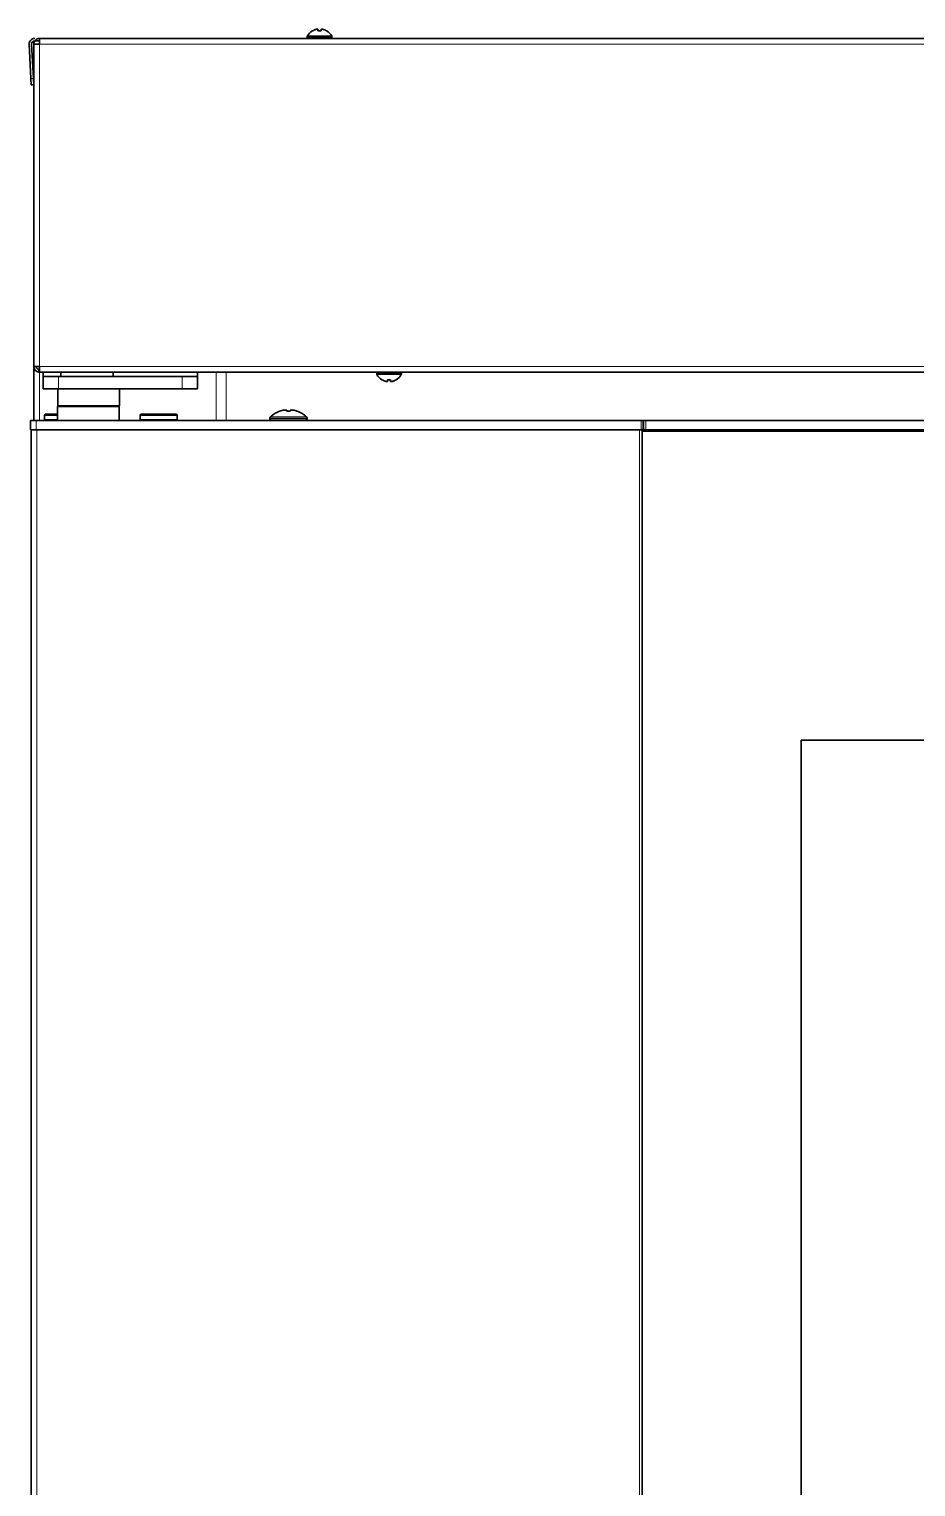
# Model space of a CAD drawing. Header units: millimetres. Extents: x -1803 to 2559, y -1143 to 2136.
# Drawn here: x 625.6 to 912.6, y 486 to 957.8 of the extents above; entities that cross this region are included whole.
import ezdxf

# ---------------------------------------------------------------- set-up
doc = ezdxf.new("R2010")
doc.units = ezdxf.units.MM

msp = doc.modelspace()

# ---------------------------------------------------------------- linework, layer by layer
at = {"linetype": 'Continuous', "lineweight": 35}
for p, q in [((628.85, 954), (627.35, 954)), ((628.85, 954.8), (628.87, 954.8)), ((1375.23, 954.8), (628.87, 954.8)), ((715.55, 955.2), (715.55, 955.4)), ((717.25, 957.28), (717.25, 957.25)), ((721.85, 957.25), (721.85, 957.28)), ((723.55, 955.4), (723.55, 955.2)), ((625.56, 952.91), (626.14, 941.8)), ((626.94, 941.84), (626.35, 952.95)), ((627.05, 953), (627.05, 848.6)), ((628.85, 953), (627.05, 953)), ((626.14, 941.8), (626.24, 939.8)), ((626.24, 939.8), (627.04, 939.84)), ((627.04, 939.84), (626.94, 941.84)), ((628.85, 848.6), (627.05, 848.6)), ((627.05, 848.59), (627.05, 831.17)), ((628.64, 846.82), (628.73, 847.61)), ((628.85, 848.6), (628.85, 846.82)), ((628.85, 846.82), (628.85, 846.8)), ((628.85, 846.8), (629.01, 846.8)), ((629.01, 846.8), (1375.1, 846.8)), ((630.05, 846.8), (630.05, 845.4)), ((630.05, 845.4), (630.05, 841.4)), ((635.05, 845.4), (630.05, 845.4)), ((675.05, 845.4), (635.05, 845.4)), ((635.8, 845.4), (635.8, 846.8)), ((652.8, 846.8), (652.8, 845.4)), ((680.05, 845.4), (675.05, 845.4)), ((680.05, 846.8), (680.05, 845.4)), ((680.05, 841.4), (680.05, 845.4)), ((738.05, 846.2), (738.05, 846.4)), ((746.05, 846.4), (746.05, 846.2)), ((630.05, 841.4), (635.05, 841.4)), ((634.8, 835.93), (634.8, 841.4)), ((675.05, 841.4), (635.05, 841.4)), ((654.8, 841.4), (654.8, 835.93)), ((655.06, 841.4), (655.05, 841.4)), ((675.05, 841.4), (680.05, 841.4)), ((739.75, 844.36), (739.75, 844.32)), ((744.35, 844.32), (744.35, 844.36)), ((634.7, 835.67), (644.7, 835.67)), ((634.7, 831.17), (634.7, 835.67)), ((654.8, 835.93), (634.8, 835.93)), ((644.7, 835.67), (654.7, 835.67)), ((654.7, 835.67), (654.7, 831.17)), ((626, 831.17), (627.8, 831.17)), ((626, 831.17), (626, 828.17)), ((627.8, 831.17), (823.67, 831.17)), ((630.5, 832.92), (630.75, 833.17)), ((634.7, 832.92), (630.5, 832.92)), ((630.5, 831.42), (630.5, 832.92)), ((634.7, 831.42), (630.5, 831.42)), ((630.75, 831.17), (630.5, 831.42)), ((630.75, 833.17), (634.7, 833.17)), ((661.5, 832.92), (661.75, 833.17)), ((667.5, 832.92), (661.5, 832.92)), ((661.5, 831.42), (661.5, 832.92)), ((673.5, 831.42), (661.5, 831.42)), ((661.75, 831.17), (661.5, 831.42)), ((661.75, 833.17), (667.5, 833.17)), ((667.5, 833.17), (673.25, 833.17)), ((673.5, 832.92), (667.5, 832.92)), ((673.25, 833.17), (673.5, 832.92)), ((673.5, 831.42), (673.25, 831.17)), ((673.5, 832.92), (673.5, 831.42)), ((703.5, 831.67), (703.5, 831.96)), ((706.75, 834.2), (706.75, 834.21)), ((709, 834.51), (709, 834.2)), ((710, 834.2), (710, 834.51)), ((712.25, 834.2), (712.25, 834.21)), ((715.5, 831.96), (715.5, 831.67)), ((823.67, 831.17), (824.24, 831.17)), ((824.24, 831.17), (824.57, 831.17)), ((824.57, 831.17), (825.13, 831.17)), ((825.13, 831.17), (1178.87, 831.17)), ((626, 828.17), (627.8, 828.17)), ((626.2, 68.17), (626.2, 828.17)), ((627.8, 828.17), (823.67, 828.17)), ((823.67, 828.17), (824.24, 828.17)), ((824, 828.17), (824, 68.17)), ((824, 827.67), (1180, 827.67)), ((824.24, 828.17), (824.57, 828.17)), ((824.57, 828.17), (825.13, 828.17)), ((825.13, 828.17), (1178.87, 828.17)), ((875.5, 727.67), (1128.5, 727.67)), ((875.5, 218.67), (875.5, 727.67))]:
    msp.add_line(p, q, dxfattribs=at)
at = {"linetype": 'Continuous', "lineweight": 13}
for p, q in [((715.55, 955.4), (723.55, 955.4)), ((715.55, 955.2), (723.55, 955.2)), ((715.61, 955.6), (723.5, 955.6)), ((628.85, 953), (1375.25, 953)), ((628.85, 848.6), (628.85, 953)), ((626.94, 941.84), (626.14, 941.8)), ((1375.25, 848.6), (628.85, 848.6)), ((628.85, 846.79), (628.85, 831.17)), ((635.05, 845.4), (635.05, 841.4)), ((675.05, 841.4), (675.05, 845.4)), ((686.05, 846.79), (686.05, 831.17)), ((689.35, 831.17), (689.35, 846.8)), ((746.05, 846.4), (738.05, 846.4)), ((746.05, 846.2), (738.05, 846.2)), ((746, 846), (738.11, 846)), ((627.8, 831.17), (627.8, 828.17)), ((703.5, 831.96), (715.5, 831.96)), ((703.5, 831.67), (715.5, 831.67)), ((703.66, 832.32), (709.5, 832.32)), ((709.5, 832.32), (715.35, 832.32)), ((823.67, 831.17), (823.67, 828.17)), ((824.24, 831.17), (824.24, 828.17)), ((824.57, 831.17), (824.57, 828.17)), ((825.13, 831.17), (825.13, 828.17)), ((628, 68.17), (628, 828.17)), ((823.1, 68.17), (823.1, 828.17))]:
    msp.add_line(p, q, dxfattribs=at)
at = {"linetype": 'Continuous', "lineweight": 35}
for centre, radius, start, end in [((627.35, 953), 1.8, 90, 183), ((627.35, 953), 1, 90, 183), ((715.95, 955.4), 0.4, 149.6988, 180), ((715.95, 955.2), 0.4, 180, 270), ((719.75, 953.18), 4.8, 121.3727, 149.6988), ((719.35, 953.18), 4.8, 30.3012, 58.6273), ((723.15, 955.2), 0.4, 270, 0), ((723.15, 955.4), 0.4, 0, 30.3012), ((628.85, 848.6), 1.8, 180, 263.1012), ((628.85, 848.6), 1, 180, 263.1012), ((738.45, 846.4), 0.4, 90, 180), ((738.45, 846.2), 0.4, 180, 210.3012), ((742.25, 848.42), 4.8, 210.3012, 238.6273), ((741.85, 848.42), 4.8, 301.3727, 329.6988), ((745.65, 846.4), 0.4, 0, 90), ((745.65, 846.2), 0.4, 329.6988, 0), ((637.55, 836.67), 1, 270, 312.2691), ((651.85, 836.67), 1, 227.7309, 270), ((704, 831.96), 0.5, 133.7747, 180), ((704, 831.67), 0.5, 180, 270), ((709.5, 826.22), 8.45, 108.9925, 133.7747), ((709.5, 826.22), 8.44, 100.6622, 109.0271), ((709.5, 826.22), 7.99, 86.4122, 93.5878), ((709.5, 826.22), 8.44, 70.9729, 79.3378), ((709.5, 826.22), 8.45, 46.2253, 71.0075), ((715, 831.67), 0.5, 270, 0), ((715, 831.96), 0.5, 0, 46.2253)]:
    msp.add_arc(centre, radius, start, end, dxfattribs=at)
at = {"linetype": 'Continuous', "lineweight": 35, "extrusion": (0, 0, -1)}
for centre, major_axis, start_param, end_param in [((708.47, 826.22), (0, 8.32), 6.192956, 6.373415), ((710.53, 826.22), (0, -8.32), 3.051363, 3.231822)]:
    msp.add_ellipse(centre, major_axis=major_axis, ratio=0.707107, start_param=start_param, end_param=end_param, dxfattribs=at)
at = {"linetype": 'Continuous', "lineweight": 35}
for points, knots in [([(717.25, 957.25), (717.46, 957.37), (717.67, 957.48), (717.99, 957.62), (718.1, 957.66), (718.32, 957.74), (718.44, 957.77), (718.55, 957.8)], [0, 0, 0, 0, 0.5, 0.5, 0.75, 0.75, 1, 1, 1, 1]), ([(720.05, 957.25), (720.05, 957.37), (720.05, 957.48), (720.05, 957.62), (720.05, 957.66), (720.05, 957.74), (720.05, 957.77), (720.05, 957.8)], [0, 0, 0, 0, 0.5, 0.5, 0.75, 0.75, 1, 1, 1, 1]), ([(627.05, 953), (627.05, 953.24), (627.1, 953.47), (627.28, 953.91), (627.41, 954.11), (627.75, 954.44), (627.95, 954.58), (628.38, 954.76), (628.62, 954.8), (628.85, 954.8)], [0, 0, 0, 0, 0.25, 0.25, 0.5, 0.5, 0.75, 0.75, 1, 1, 1, 1]), ([(628.87, 954.8), (628.87, 954.8), (628.87, 954.76), (628.87, 954.58), (628.86, 954.44), (628.86, 954.11), (628.86, 953.91), (628.86, 953.47), (628.85, 953.24), (628.85, 953)], [0, 0, 0, 0, 0.25, 0.25, 0.5, 0.5, 0.75, 0.75, 1, 1, 1, 1]), ([(741.55, 844.36), (741.55, 844.23), (741.55, 844.13), (741.55, 843.99), (741.55, 843.95), (741.55, 843.87), (741.55, 843.84), (741.55, 843.81)], [0, 0, 0, 0, 0.5, 0.5, 0.75, 0.75, 1, 1, 1, 1]), ([(744.35, 844.36), (744.15, 844.23), (743.94, 844.13), (743.62, 843.99), (743.51, 843.95), (743.28, 843.87), (743.17, 843.84), (743.05, 843.81)], [0, 0, 0, 0, 0.5, 0.5, 0.75, 0.75, 1, 1, 1, 1])]:
    msp.add_open_spline(points, degree=3, knots=knots, dxfattribs=at)
for points in [[(718.55, 957.8), (718.58, 957.8), (718.62, 957.81), (718.7, 957.81), (718.77, 957.81), (718.84, 957.81), (718.91, 957.81), (718.98, 957.81), (719.03, 957.8), (719.05, 957.8)], [(719.05, 957.8), (719.05, 957.78), (719.05, 957.76), (719.05, 957.7), (719.05, 957.65), (719.05, 957.59), (719.05, 957.52), (719.05, 957.45), (719.05, 957.36), (719.05, 957.29), (719.05, 957.25)], [(720.05, 957.8), (720.08, 957.8), (720.13, 957.81), (720.2, 957.81), (720.28, 957.82), (720.35, 957.81), (720.42, 957.81), (720.48, 957.81), (720.53, 957.8), (720.55, 957.8)], [(720.55, 957.8), (720.61, 957.78), (720.72, 957.76), (720.88, 957.7), (721.04, 957.65), (721.19, 957.59), (721.34, 957.52), (721.5, 957.45), (721.67, 957.36), (721.79, 957.29), (721.85, 957.25)], [(719.05, 957.25), (719.22, 957.27), (719.55, 957.29), (719.89, 957.27), (720.05, 957.25)], [(628.64, 846.82), (628.71, 846.81), (628.78, 846.8), (628.85, 846.8)], [(628.85, 847.6), (628.81, 847.6), (628.77, 847.61), (628.73, 847.61)], [(628.85, 846.82), (628.9, 846.81), (628.96, 846.8), (629.01, 846.8)], [(741.05, 843.81), (741, 843.82), (740.89, 843.85), (740.73, 843.9), (740.57, 843.96), (740.41, 844.02), (740.26, 844.09), (740.11, 844.16), (739.94, 844.25), (739.82, 844.32), (739.75, 844.36)], [(741.55, 843.81), (741.53, 843.8), (741.48, 843.8), (741.4, 843.79), (741.33, 843.79), (741.26, 843.79), (741.19, 843.79), (741.12, 843.8), (741.08, 843.8), (741.05, 843.81)], [(742.55, 844.36), (742.39, 844.34), (742.05, 844.31), (741.72, 844.34), (741.55, 844.36)], [(742.55, 843.81), (742.55, 843.82), (742.55, 843.85), (742.55, 843.9), (742.55, 843.96), (742.55, 844.02), (742.55, 844.09), (742.55, 844.16), (742.55, 844.25), (742.55, 844.32), (742.55, 844.36)], [(743.05, 843.81), (743.03, 843.8), (742.98, 843.8), (742.91, 843.79), (742.84, 843.79), (742.77, 843.79), (742.7, 843.79), (742.62, 843.8), (742.58, 843.8), (742.55, 843.81)]]:
    msp.add_open_spline(points, degree=3, dxfattribs=at)

doc.saveas('drawing.dxf')
